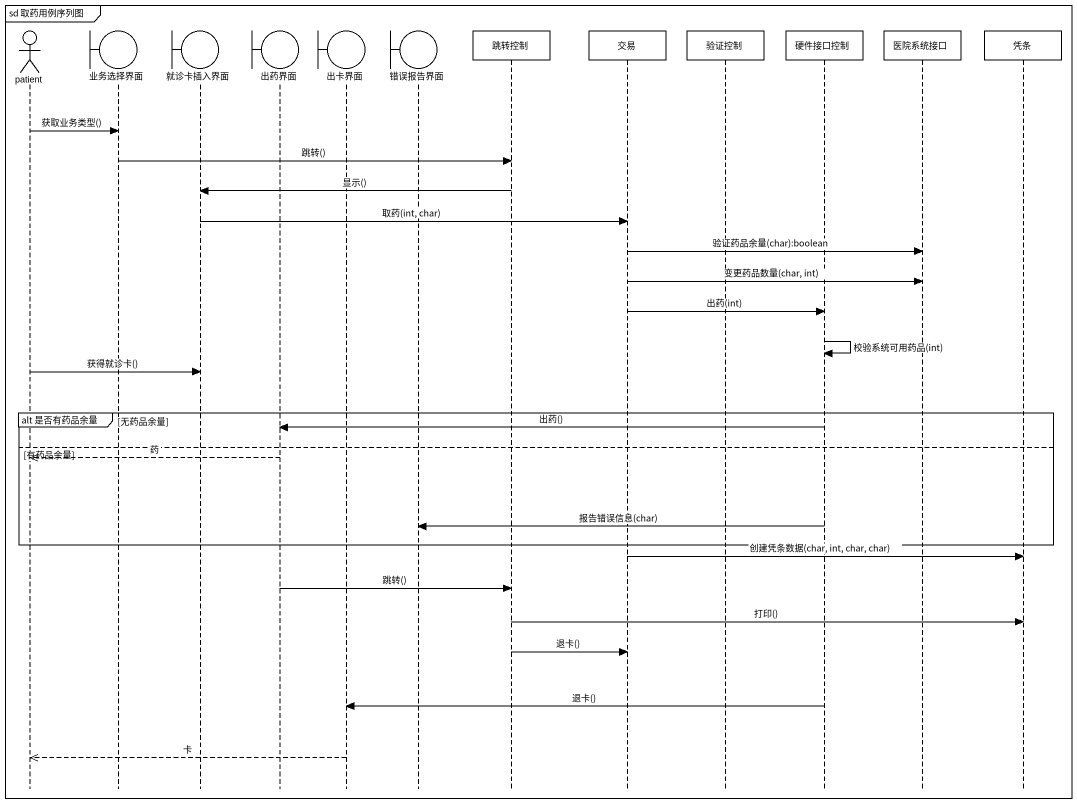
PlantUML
@startuml
mainframe sd 取药用例序列图
hide footbox
actor patient
boundary 业务选择界面
boundary 就诊卡插入界面
boundary 出药界面
boundary 出卡界面
boundary 错误报告界面
participant 跳转控制
participant 交易
participant 验证控制
participant 硬件接口控制
participant 医院系统接口
participant 凭条

patient -> 业务选择界面 : 获取业务类型()
业务选择界面 -> 跳转控制 : 跳转()
跳转控制 -> 就诊卡插入界面 : 显示()
就诊卡插入界面 -> 交易 : 取药(int, char)
交易 -> 医院系统接口 : 验证药品余量(char):boolean
交易 -> 医院系统接口 : 变更药品数量(char, int)
交易 -> 硬件接口控制 : 出药(int)
硬件接口控制 -> 硬件接口控制 : 校验系统可用药品(int)
patient -> 就诊卡插入界面 : 获得就诊卡()
group alt 是否有药品余量 [无药品余量]
  硬件接口控制 -> 出药界面 : 出药()
else 有药品余量
  出药界面 -->> patient : 药
  硬件接口控制 -> 错误报告界面 : 报告错误信息(char)
end
交易 -> 凭条 : 创建凭条数据(char, int, char, char)
出药界面 -> 跳转控制 : 跳转()
跳转控制 -> 凭条 : 打印()
跳转控制 -> 交易 : 退卡()
硬件接口控制 -> 出卡界面 : 退卡()
出卡界面 -->> patient : 卡
@enduml
